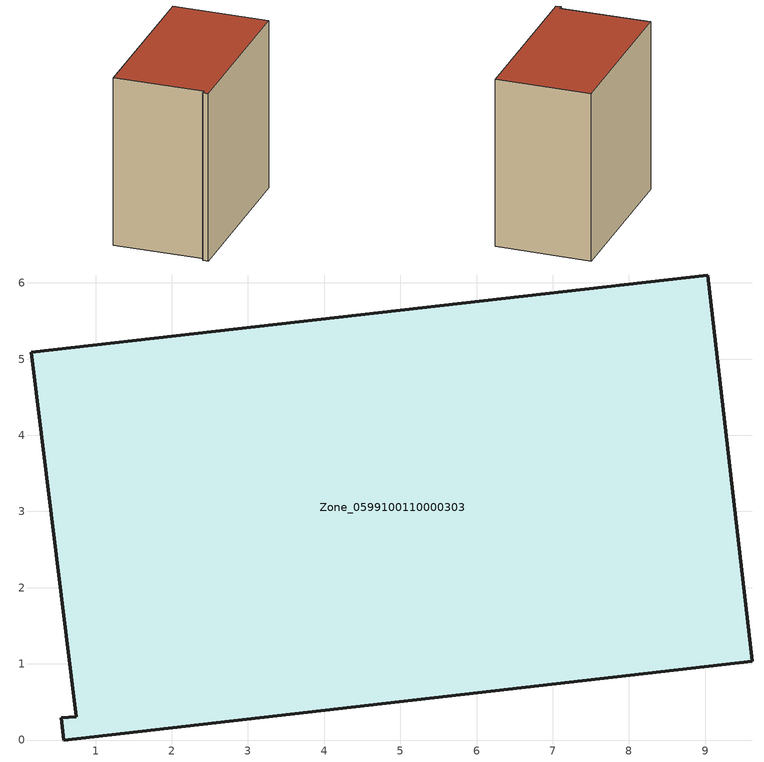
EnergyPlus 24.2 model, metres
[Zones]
Zone_0599100110000303
 floor ground (C_G): 0.58,0 0.55,0.29 0.74,0.3 0.16,5.09 9.04,6.1 9.62,1.03 z1.76
 wall outside (C_F): 9.62,1.03 9.04,6.1 0.16,5.09 0.74,0.3 0.55,0.29 0.58,0 9.62,1.03 z1.76:11.01
 roof outside (C_R): 0.55,0.29 0.58,0 9.62,1.03 9.04,6.1 0.16,5.09 0.74,0.3 z11.01
[BUILDING]
Pand.0599100110000303: North Axis=0; Terrain=City; Loads Convergence Tolerance Value=0.04; Temperature Convergence Tolerance Value=0.4; Solar Distribution=FullExterior; Maximum Number of Warmup Days=25; Minimum Number of Warmup Days=1
[Site:Location]
Rotterdam.The.Hague.AP_ZH_NLD Design_Conditions: Latitude=51.96; Longitude=4.45; Time Zone=1; Elevation=-4.5
[SITE:GROUNDTEMPERATURE:BUILDINGSURFACE]
18, 18, 18, 18, 18, 18, 18, 18, 18, 18, 18, 18
[MATERIAL] Thermal Absorptance=0.9; Solar Absorptance=0.7; Visible Absorptance=0.7
Name | Roughness | Thickness | Conductivity | Density | Specific Heat
G.TI.2015-2018 | MediumSmooth | 0.15 | 0.0428571 | 540 | 1210
F.TI.2015-2018 | Rough | 0.3 | 0.0666667 | 1920 | 840
R.TI.2015-2018 | MediumRough | 0.2 | 0.0333333 | 1500 | 1000
[CONSTRUCTION]
C_G: G.TI.2015-2018
C_F: F.TI.2015-2018
C_R: R.TI.2015-2018
[ZONE]
Zone_0599100110000303: Type=1; Multiplier=1; Ceiling Height=Autocalculate; Volume=Autocalculate; Floor Area=autocalculate; Part of Total Floor Area=Yes
[ZONEINFILTRATION:DESIGNFLOWRATE]
Infil_Zone_0599100110000303: Zone or ZoneList or Space or SpaceList=Zone_0599100110000303; Schedule=AlwaysOn; Design Flow Rate Calculation Method=Flow/Area; Flow Rate per Floor Area=0.0015; Constant Term Coefficient=1; Temperature Term Coefficient=0; Velocity Term Coefficient=0; Velocity Squared Term Coefficient=0
[HVACTEMPLATE:ZONE:IDEALLOADSAIRSYSTEM]
Zone_0599100110000303: Maximum Heating Supply Air Temperature=50; Minimum Cooling Supply Air Temperature=13; Maximum Heating Supply Air Humidity Ratio=0.0156; Minimum Cooling Supply Air Humidity Ratio=0.0077; Heating Limit=NoLimit; Cooling Limit=NoLimit; Dehumidification Control Type=ConstantSensibleHeatRatio; Cooling Sensible Heat Ratio=0.7; Dehumidification Setpoint=60; Humidification Control Type=None; Humidification Setpoint=30; Outdoor Air Method=None; Outdoor Air Flow Rate per Person=0.00944; Outdoor Air Flow Rate per Zone Floor Area=0; Outdoor Air Flow Rate per Zone=0; Demand Controlled Ventilation Type=None; Outdoor Air Economizer Type=NoEconomizer; Heat Recovery Type=None; Sensible Heat Recovery Effectiveness=0.7; Latent Heat Recovery Effectiveness=0.65
[ZONECONTROL:THERMOSTAT]
ThermostatControl_Zone_0599100110000303: Zone or ZoneList=Zone_0599100110000303; Control Type Schedule=DualSetpointControlType; Control 1=Thermostat_Zone_0599100110000303; Temperature Difference Between Cutout And Setpoint=0
[THERMOSTATSETPOINT:DUALSETPOINT]
Thermostat_Zone_0599100110000303: Heating Setpoint Temperature Schedule=HeatingSetpoint_Zone_0599100110000303; Cooling Setpoint Temperature Schedule=CoolingSetpoint_Zone_0599100110000303
[SCHEDULE:COMPACT]
HeatingSetpoint_Zone_0599100110000303: Through: 12/31, For: AllDays, Until: 24:00, 21
CoolingSetpoint_Zone_0599100110000303: Through: 12/31, For: AllDays, Until: 24:00, 24
DualSetpointControlType: Through: 12/31, For: AllDays, Until: 24:00, 4
AlwaysOn: Through: 12/31, For: AllDays, Until: 24:00, 1
